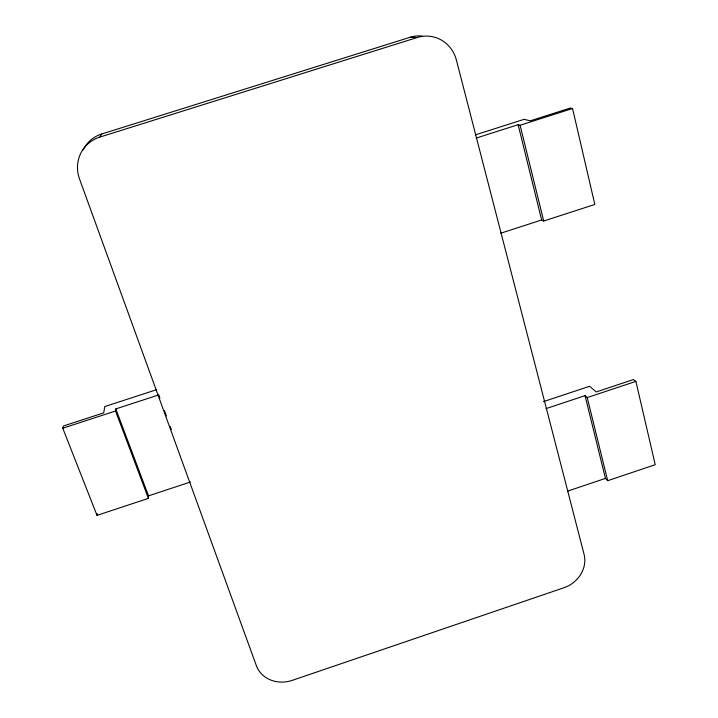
<?xml version="1.0" encoding="UTF-8"?>
<svg xmlns="http://www.w3.org/2000/svg" width="718" height="718" viewBox="0 0 718 718"><rect width="100%" height="100%" fill="white"/><g stroke="black" fill="none" stroke-linecap="round" stroke-linejoin="round"><path stroke-width="1.08" d="M156.784 389.614L104.756 406.567L103.706 412.868L63.346 426.025L62.771 428.224L97.011 515.371L148.42 498.373L148.518 495.86L115.804 408.919L158.759 394.909L159.908 398.059M148.42 498.373L115.526 411.019L115.804 408.919M97.011 515.371L97.262 513.63M410.14 37.264L417.239 37.507A33.423 31.682 -77.8 0 1 456.379 60.052L584.084 554.368A28.397 25.094 -33.3 0 1 563.953 587.746L292.217 680.377A28.864 25.624 -16 0 1 256.362 665.676L79.492 178.899A33.881 32.615 37.9 0 1 99.739 137.138L101.687 134.006L410.14 37.264A32.481 30.82 -78.6 0 1 422.247 36.062M567.48 491.184L605.462 478.394L607.697 480.692L655.229 464.69L635.897 381.384L633.464 379.553L596.245 391.929L589.586 386.293L543.373 401.631M546.102 408.596L585.035 395.654L587.216 397.566L635.897 381.384M148.518 495.86L190.396 482.02M62.771 428.224L115.526 411.019M500.724 233.233L541.659 219.977L543.705 221.018L594.827 204.468L572.551 108.499L570.298 108.059L530.207 120.848L524.167 119.314L475.244 134.921M476.115 138.116L518.136 124.708L520.101 125.246L572.551 108.499M99.739 137.138L417.239 37.507M164.476 410.651L166.388 415.901M170.193 426.402L171.342 429.543M518.136 124.708L541.659 219.977M585.035 395.654L605.462 478.394M520.101 125.246L543.705 221.018M587.216 397.566L607.697 480.692M83.144 149.963A32.92 31.691 38.8 0 1 101.687 134.006"/></g></svg>
